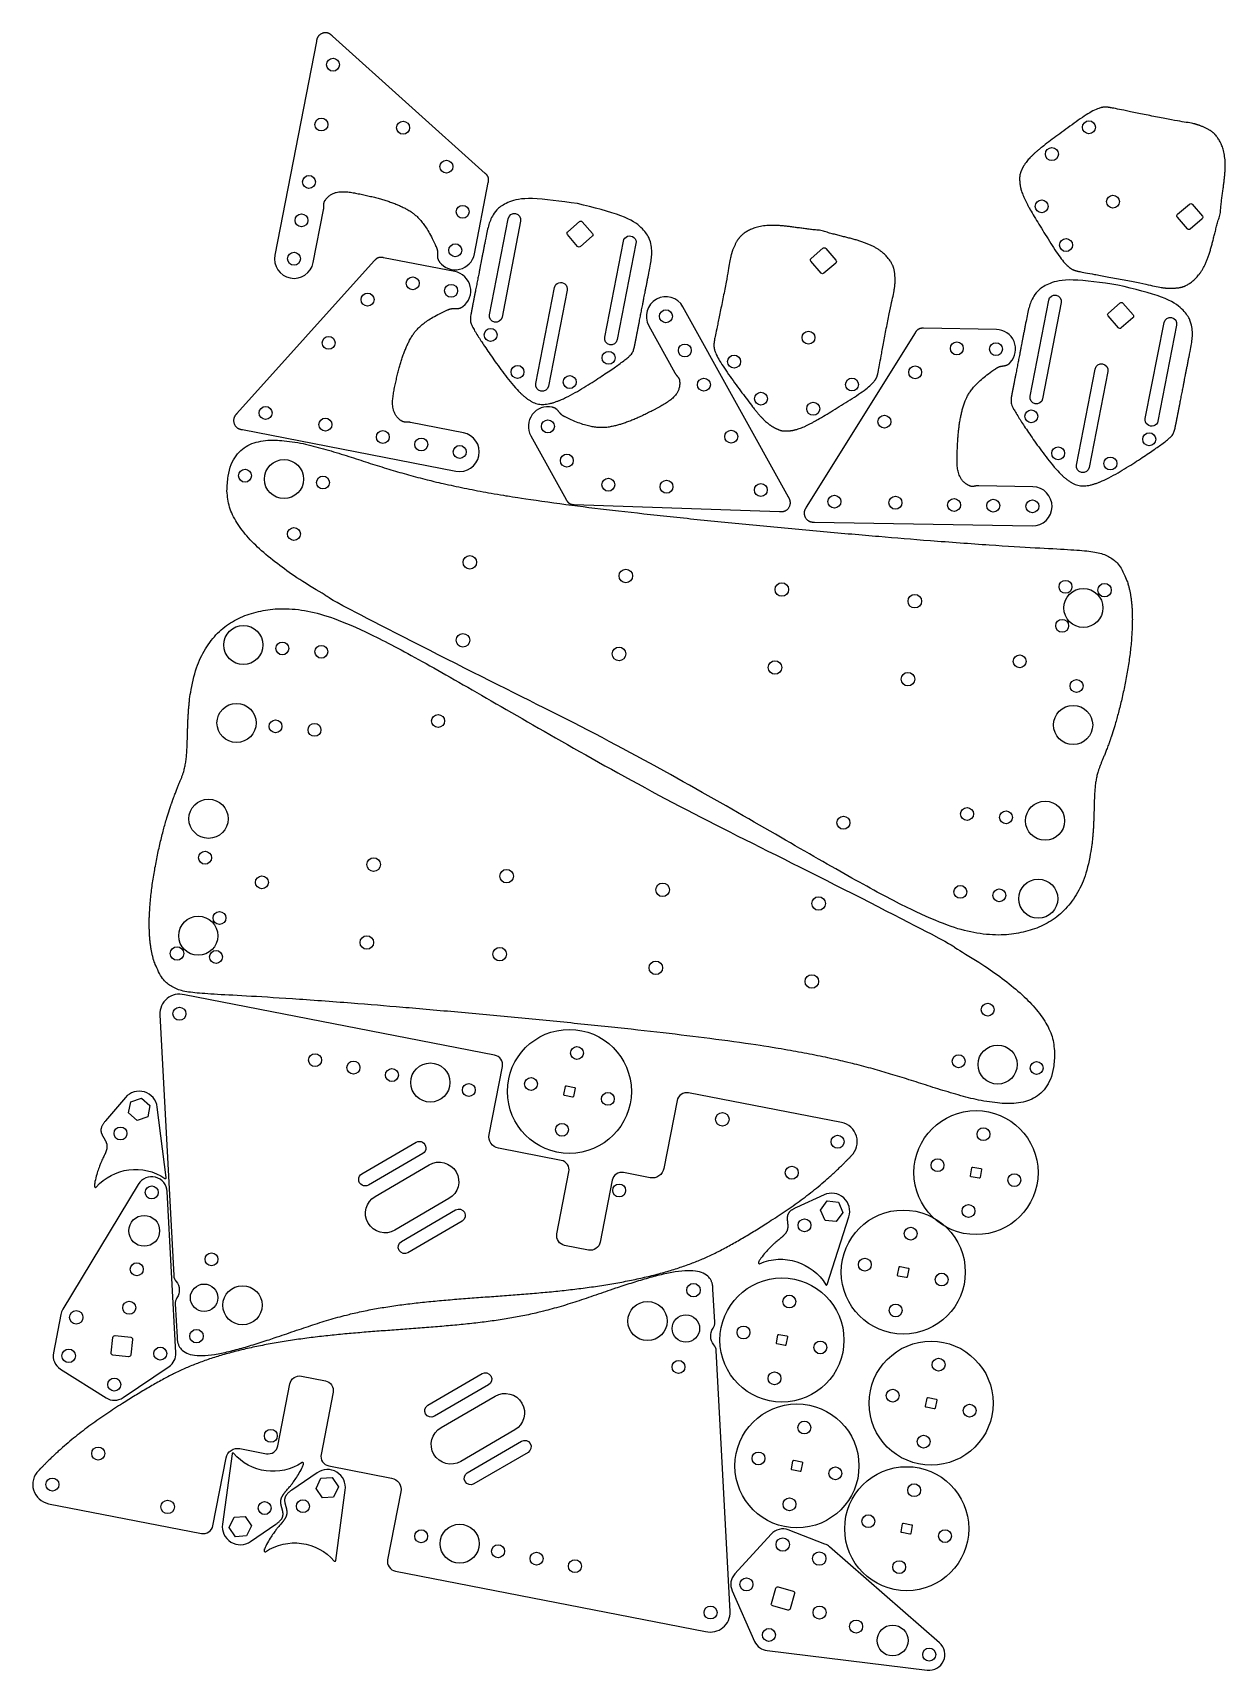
# Model space of a CAD drawing. Header units: inches. Extents: x -7.2 to 8, y -9.4 to 11.5.
import ezdxf

# ---------------------------------------------------------------- set-up
doc = ezdxf.new("R2010")
doc.units = ezdxf.units.IN
doc.header["$MEASUREMENT"] = 0

msp = doc.modelspace()

# ---------------------------------------------------------------- linework, layer by layer
for p, q in [((-1.401, 9.703), (-3.352, 11.457)), ((-2.818, 8.587), (-4.572, 6.636)), ((4.088, 7.666), (2.699, 5.44)), ((-0.264, 5.473), (2.358, 5.383))]:
    msp.add_line(p, q)
for points in [[(-3.558, 11.388), (-4.088, 8.66, 1), (-3.598, 8.564), (-3.466, 9.239)], [(-1.984, 8.571, 0.649788), (-1.539, 8.674), (-1.362, 9.586)], [(-1.686, 8.003, 0.649788), (-1.789, 8.449), (-2.701, 8.626)], [(2.472, 5.569), (1.124, 7.999, 1), (0.687, 7.757), (1.02, 7.156)], [(5.304, 7.288, 0.649788), (5.126, 7.708), (4.197, 7.724)], [(-0.545, 6.715, 0.649788), (-0.82, 6.35), (-0.369, 5.537)], [(-4.503, 6.43), (-1.775, 5.899, 1), (-1.68, 6.39), (-2.355, 6.521)], [(2.803, 5.248), (5.582, 5.2, 1), (5.591, 5.7), (4.903, 5.712)], [(3.272, -2.847, 0.608256), (3.147, -2.421), (1.195, -2.042, 0.414214), (1.048, -2.141), (0.88, -3.007, -0.414214), (0.704, -3.126), (0.366, -3.06, 0.414214), (0.22, -3.159), (0.066, -3.951, -0.414214), (-0.081, -4.05), (-0.387, -3.991, -0.414214), (-0.486, -3.844), (-0.332, -3.052, 0.414214), (-0.431, -2.905), (-1.232, -2.749, -0.414214), (-1.351, -2.574), (-1.182, -1.707, 0.414214), (-1.281, -1.56), (-5.243, -0.79, 0.50875), (-5.555, -1.046), (-5.379, -4.376, 0.163976), (-5.349, -4.451, -0.337014), (-5.338, -4.662, 0.163976), (-5.36, -4.739), (-5.337, -5.163)], [(-6.384, -3.249, 0.391259), (-6.371, -3.247, -0.37639), (-5.491, -3.134, 0.644323), (-5.475, -3.125), (-5.59, -2.223, 0.651019), (-5.996, -2.102), (-6.249, -2.399)], [(2.09, -4.219, 0.391259), (2.103, -4.224, -0.37639), (2.948, -4.493, 0.644323), (2.966, -4.491), (3.243, -3.626, 0.651019), (2.927, -3.345), (2.572, -3.506)], [(-7.102, -6.864, 0.608256), (-6.977, -7.29), (-5.025, -7.67, 0.414214), (-4.878, -7.571), (-4.71, -6.704, -0.414214), (-4.534, -6.586), (-4.196, -6.651, 0.414214), (-4.05, -6.552), (-3.896, -5.76, -0.414214), (-3.749, -5.661), (-3.443, -5.721, -0.414214), (-3.344, -5.867), (-3.498, -6.66, 0.414214), (-3.399, -6.806), (-2.598, -6.962, -0.414214), (-2.479, -7.138), (-2.648, -8.005, 0.414214), (-2.549, -8.151), (1.413, -8.921, 0.50875), (1.725, -8.666), (1.549, -5.335, 0.163976), (1.519, -5.261, -0.337014), (1.508, -5.049, 0.163976), (1.53, -4.973), (1.507, -4.548)], [(-3.725, -6.767, 0.391259), (-3.739, -6.764, -0.37639), (-4.618, -6.646, 0.644323), (-4.635, -6.651), (-4.758, -7.551, 0.651019), (-4.397, -7.773), (-4.076, -7.552)], [(-4.221, -7.901, 0.391259), (-4.208, -7.903, -0.37639), (-3.329, -8.022, 0.644323), (-3.311, -8.017), (-3.189, -7.116, 0.651019), (-3.549, -6.894), (-3.871, -7.116)]]:
    msp.add_lwpolyline(points, format="xyb")
for points in [[(7.439, 9.181), (7.591, 9.311, -0.414214), (7.626, 9.309), (7.757, 9.157, -0.414214), (7.754, 9.122), (7.602, 8.991, -0.414214), (7.567, 8.994), (7.437, 9.145, -0.414214)], [(-1.187, 7.866, -1), (-1.348, 7.897), (-1.11, 9.124, -1), (-0.949, 9.093)], [(-0.197, 9.088, -0.414214), (-0.162, 9.086), (-0.031, 8.934, -0.414214), (-0.034, 8.899), (-0.185, 8.768, -0.414214), (-0.221, 8.771), (-0.351, 8.922, -0.414214), (-0.348, 8.958)], [(0.285, 7.579, -1), (0.124, 7.611), (0.363, 8.838, -1), (0.524, 8.806)], [(2.888, 8.43), (2.757, 8.581, -0.414214), (2.76, 8.616), (2.912, 8.747, -0.414214), (2.947, 8.744), (3.077, 8.593, -0.414214), (3.075, 8.557), (2.923, 8.427, -0.414214)], [(-0.755, 7.017), (-0.517, 8.244, -1), (-0.356, 8.213), (-0.594, 6.986, -1)], [(5.955, 8.053), (5.717, 6.825, -1), (5.556, 6.857), (5.794, 8.084, -1)], [(6.684, 7.731), (6.553, 7.882, -0.414214), (6.556, 7.918), (6.707, 8.048, -0.414214), (6.742, 8.046), (6.873, 7.894, -0.414214), (6.87, 7.859), (6.719, 7.728, -0.414214)], [(7.028, 6.571), (7.267, 7.798, -1), (7.428, 7.766), (7.189, 6.539, -1)], [(6.31, 5.946, -1), (6.149, 5.977), (6.387, 7.204, -1), (6.548, 7.173)], [(-0.397, -2.063), (-0.377, -1.96, -0.414214), (-0.365, -1.952), (-0.262, -1.972, -0.414214), (-0.254, -1.984), (-0.274, -2.087, -0.414214), (-0.286, -2.095), (-0.389, -2.075, -0.414214)], [(-2.975, -3.077), (-2.284, -2.674, -1), (-2.2, -2.817), (-2.892, -3.22, -1)], [(-2.807, -3.364), (-2.116, -2.961, -1), (-1.864, -3.393), (-2.555, -3.796, -1)], [(-5.352, -5.362), (-5.461, -3.304, 0.738829), (-5.832, -3.211), (-6.795, -4.806, 0.088067), (-6.82, -4.872), (-6.916, -5.362, 0.309115), (-6.826, -5.57), (-6.244, -5.938, 0.297597), (-6.026, -5.934), (-5.439, -5.539, 0.263447)], [(4.794, -3.101), (4.814, -2.998, -0.414214), (4.826, -2.99), (4.929, -3.01, -0.414214), (4.937, -3.022), (4.917, -3.125, -0.414214), (4.905, -3.133), (4.802, -3.113, -0.414214)], [(-2.471, -3.941), (-1.78, -3.538, -1), (-1.697, -3.681), (-2.388, -4.084, -1)], [(3.873, -4.382, -0.414214), (3.865, -4.371), (3.885, -4.268, -0.414214), (3.897, -4.26), (4, -4.28, -0.414214), (4.008, -4.291), (3.988, -4.395, -0.414214), (3.976, -4.402)], [(-6.155, -5.392, -0.414214), (-6.177, -5.365), (-6.156, -5.165, -0.414214), (-6.129, -5.143), (-5.929, -5.163, -0.414214), (-5.907, -5.191), (-5.928, -5.39, -0.414214), (-5.955, -5.413)], [(2.324, -5.25, -0.414214), (2.317, -5.238), (2.337, -5.135, -0.414214), (2.348, -5.127), (2.451, -5.147, -0.414214), (2.459, -5.159), (2.439, -5.262, -0.414214), (2.428, -5.27)], [(-2.133, -6.031), (-1.442, -5.628, -1), (-1.359, -5.771), (-2.05, -6.174, -1)], [(-1.966, -6.318), (-1.275, -5.915, -1), (-1.023, -6.347), (-1.714, -6.75, -1)], [(4.356, -5.955, -0.414214), (4.364, -5.966), (4.344, -6.069, -0.414214), (4.332, -6.077), (4.229, -6.057, -0.414214), (4.221, -6.046), (4.241, -5.942, -0.414214), (4.253, -5.935)], [(-1.63, -6.895), (-0.938, -6.492, -1), (-0.855, -6.634), (-1.546, -7.037, -1)], [(2.508, -6.847), (2.528, -6.744, -0.414214), (2.539, -6.736), (2.643, -6.756, -0.414214), (2.65, -6.768), (2.63, -6.871, -0.414214), (2.619, -6.879), (2.516, -6.859, -0.414214)], [(2.25, -7.678), (1.786, -8.187, 0.297597), (1.752, -8.403), (2.039, -9.049, 0.263447), (2.198, -9.166), (4.244, -9.416, 0.738829), (4.4, -9.067), (2.996, -7.841, 0.088067), (2.936, -7.805), (2.469, -7.625, 0.309115)], [(3.917, -7.66, -0.414214), (3.909, -7.649), (3.929, -7.546, -0.414214), (3.941, -7.538), (4.044, -7.558, -0.414214), (4.052, -7.569), (4.032, -7.672, -0.414214), (4.02, -7.68)], [(2.253, -8.563), (2.308, -8.37, -0.414214), (2.339, -8.353), (2.532, -8.408, -0.414214), (2.549, -8.439), (2.494, -8.632, -0.414214), (2.463, -8.649), (2.27, -8.594, -0.414214)]]:
    msp.add_lwpolyline(points, format="xyb", close=True)
for points in [[(-5.956, -2.299), (-5.929, -2.158), (-5.792, -2.111), (-5.683, -2.205), (-5.711, -2.347), (-5.847, -2.394)], [(2.879, -3.54), (2.964, -3.423), (3.108, -3.438), (3.166, -3.57), (3.082, -3.687), (2.938, -3.672)], [(-3.337, -7.205), (-3.481, -7.215), (-3.562, -7.095), (-3.499, -6.965), (-3.355, -6.955), (-3.274, -7.075)], [(-4.672, -7.593), (-4.609, -7.463), (-4.465, -7.453), (-4.385, -7.573), (-4.448, -7.702), (-4.592, -7.712)]]:
    msp.add_lwpolyline(points, close=True)
for centre, radius in [((-3.345, 11.091), 0.0825), ((-3.493, 10.327), 0.0825), ((-2.45, 10.286), 0.0825), ((6.308, 10.292), 0.0825), ((-1.897, 9.789), 0.0825), ((5.835, 9.949), 0.0825), ((-3.652, 9.594), 0.0825), ((6.615, 9.342), 0.0825), ((-1.689, 9.212), 0.0825), ((5.705, 9.282), 0.0825), ((-3.748, 9.103), 0.0825), ((-1.784, 8.721), 0.0825), ((6.016, 8.787), 0.0825), ((-3.843, 8.612), 0.0825), ((-2.327, 8.299), 0.0825), ((-2.904, 8.091), 0.0825), ((-1.837, 8.203), 0.0825), ((0.906, 7.878), 0.0825), ((-3.401, 7.538), 0.0825), ((-1.332, 7.64), 0.0825), ((2.727, 7.605), 0.0825), ((4.621, 7.467), 0.0825), ((5.121, 7.458), 0.0825), ((0.174, 7.347), 0.0825), ((1.148, 7.441), 0.0825), ((1.777, 7.299), 0.0825), ((-0.989, 7.167), 0.0825), ((-0.322, 7.037), 0.0825), ((4.089, 7.162), 0.0825), ((1.391, 7.004), 0.0825), ((2.12, 6.825), 0.0825), ((3.282, 7.006), 0.0825), ((-4.206, 6.643), 0.0825), ((2.787, 6.696), 0.0825), ((-3.442, 6.494), 0.0825), ((-0.601, 6.471), 0.0825), ((3.696, 6.531), 0.0825), ((5.572, 6.6), 0.0825), ((-2.709, 6.335), 0.0825), ((-2.218, 6.24), 0.0825), ((1.74, 6.34), 0.0825), ((7.078, 6.307), 0.0825), ((-1.727, 6.145), 0.0825), ((-0.359, 6.034), 0.0825), ((5.915, 6.127), 0.0825), ((6.582, 5.997), 0.0825), ((-4.469, 5.841), 0.0825), ((-3.971, 5.798), 0.25), ((-3.473, 5.754), 0.0825), ((0.171, 5.726), 0.0825), ((0.914, 5.7), 0.0825), ((2.118, 5.659), 0.0825), ((3.058, 5.51), 0.0825), ((3.837, 5.496), 0.0825), ((4.586, 5.467), 0.0825), ((5.086, 5.459), 0.0825), ((5.586, 5.45), 0.0825), ((-3.844, 5.097), 0.0825), ((-1.598, 4.735), 0.0865), ((0.394, 4.561), 0.0865), ((2.386, 4.387), 0.0865), ((6.009, 4.422), 0.0825), ((6.237, 4.152), 0.25), ((6.508, 4.379), 0.086), ((4.084, 4.238), 0.0865), ((5.966, 3.924), 0.0825), ((-4.49, 3.679), 0.25), ((-1.686, 3.739), 0.0865), ((-3.992, 3.635), 0.082), ((-3.494, 3.592), 0.082), ((0.307, 3.565), 0.0865), ((2.299, 3.391), 0.0865), ((5.424, 3.47), 0.0825), ((3.997, 3.242), 0.0865), ((6.15, 3.155), 0.0825), ((-4.577, 2.683), 0.25), ((-4.079, 2.639), 0.082), ((-2.003, 2.708), 0.0825), ((6.106, 2.657), 0.25), ((-3.581, 2.595), 0.082), ((-4.935, 1.459), 0.25), ((5.748, 1.434), 0.25), ((3.173, 1.408), 0.0825), ((4.752, 1.521), 0.082), ((5.25, 1.477), 0.082), ((-4.979, 0.961), 0.0825), ((-2.826, 0.874), 0.0865), ((-4.253, 0.647), 0.0825), ((-1.128, 0.726), 0.0865), ((0.864, 0.552), 0.0865), ((5.661, 0.438), 0.25), ((2.856, 0.377), 0.0865), ((4.665, 0.525), 0.082), ((5.163, 0.481), 0.082), ((-5.066, -0.035), 0.25), ((-4.795, 0.192), 0.0825), ((-5.337, -0.262), 0.086), ((-2.913, -0.122), 0.0865), ((-1.216, -0.27), 0.0865), ((-4.839, -0.306), 0.0825), ((0.777, -0.445), 0.0865), ((2.769, -0.619), 0.0865), ((-5.306, -1.032), 0.0825), ((5.015, -0.98), 0.0825), ((-0.326, -2.024), 0.792), ((-0.23, -1.533), 0.082), ((5.142, -1.681), 0.25), ((-3.574, -1.624), 0.0825), ((-3.084, -1.719), 0.0825), ((-2.102, -1.91), 0.25), ((4.644, -1.638), 0.0825), ((5.64, -1.725), 0.0825), ((-2.593, -1.815), 0.0825), ((-0.816, -1.928), 0.082), ((-1.611, -2.006), 0.0825), ((0.165, -2.119), 0.082), ((1.627, -2.38), 0.086), ((4.866, -3.061), 0.792), ((-6.059, -2.561), 0.0825), ((-0.421, -2.514), 0.082), ((4.961, -2.57), 0.082), ((3.099, -2.667), 0.083), ((4.375, -2.966), 0.082), ((2.513, -3.062), 0.083), ((5.356, -3.157), 0.082), ((-5.66, -3.314), 0.083), ((0.309, -3.289), 0.0825), ((3.937, -4.331), 0.792), ((4.77, -3.552), 0.082), ((-5.756, -3.805), 0.197), ((2.676, -3.734), 0.0825), ((4.032, -3.84), 0.082), ((-4.897, -4.168), 0.0825), ((3.446, -4.236), 0.082), ((-5.851, -4.296), 0.083), ((4.427, -4.427), 0.082), ((-4.992, -4.659), 0.175), ((-4.501, -4.755), 0.25), ((1.258, -4.562), 0.086), ((2.388, -5.199), 0.792), ((-5.947, -4.787), 0.083), ((0.671, -4.957), 0.25), ((2.483, -4.708), 0.082), ((3.841, -4.822), 0.082), ((-6.624, -4.91), 0.086), ((1.162, -5.052), 0.175), ((-5.088, -5.15), 0.086), ((1.897, -5.103), 0.082), ((2.879, -5.294), 0.082), ((4.293, -6.006), 0.792), ((-6.72, -5.401), 0.086), ((-5.551, -5.373), 0.083), ((4.388, -5.515), 0.082), ((1.067, -5.543), 0.0825), ((2.293, -5.689), 0.082), ((-6.138, -5.768), 0.083), ((3.802, -5.91), 0.082), ((2.579, -6.807), 0.792), ((4.784, -6.101), 0.082), ((2.674, -6.317), 0.082), ((-4.139, -6.423), 0.0825), ((4.197, -6.497), 0.082), ((-6.343, -6.649), 0.083), ((2.088, -6.712), 0.082), ((3.07, -6.903), 0.082), ((3.981, -7.609), 0.792), ((-6.929, -7.045), 0.083), ((4.076, -7.118), 0.082), ((-5.457, -7.331), 0.086), ((-4.218, -7.346), 0.0825), ((-3.729, -7.322), 0.0825), ((2.484, -7.298), 0.082), ((3.49, -7.514), 0.082), ((-2.219, -7.706), 0.0825), ((-1.728, -7.801), 0.25), ((2.398, -7.812), 0.086), ((4.471, -7.704), 0.082), ((-1.237, -7.897), 0.0825), ((-0.746, -7.992), 0.0825), ((2.864, -7.991), 0.086), ((-0.256, -8.088), 0.0825), ((3.885, -8.1), 0.082), ((1.934, -8.321), 0.083), ((1.476, -8.68), 0.0825), ((2.868, -8.68), 0.083), ((3.335, -8.859), 0.083), ((2.222, -8.967), 0.083), ((3.801, -9.038), 0.197), ((4.268, -9.217), 0.083)]:
    msp.add_circle(centre, radius)
for points in [[(-3.352, 11.457), (-3.377, 11.48), (-3.428, 11.526), (-3.539, 11.488), (-3.552, 11.421), (-3.558, 11.388)], [(-1.362, 9.586), (-1.359, 9.602), (-1.352, 9.634), (-1.364, 9.67), (-1.389, 9.692), (-1.401, 9.703)], [(-3.443, 9.362), (-3.341, 9.507), (-3.044, 9.45), (-2.705, 9.384), (-2.409, 9.269), (-2.184, 9.117), (-2.03, 8.769)], [(-3.466, 9.239), (-3.463, 9.255), (-3.458, 9.285), (-3.469, 9.321), (-3.452, 9.349), (-3.443, 9.362)], [(-0.225, 9.317), (-1.046, 9.476), (-1.338, 9.168), (-1.355, 9.081), (-1.466, 8.511), (-1.495, 8.362), (-1.543, 8.118), (-1.57, 7.977), (-1.601, 7.819), (-1.59, 7.758), (-1.213, 7.193), (-0.894, 6.79), (-0.722, 6.756)], [(-0.722, 6.756), (-0.551, 6.723), (-0.104, 6.977), (0.457, 7.36), (0.49, 7.412), (0.521, 7.571), (0.548, 7.711), (0.595, 7.956), (0.625, 8.105), (0.735, 8.674), (0.752, 8.762), (0.597, 9.157), (-0.225, 9.317)], [(-2.701, 8.626), (-2.717, 8.629), (-2.749, 8.635), (-2.785, 8.623), (-2.807, 8.599), (-2.818, 8.587)], [(-2.03, 8.769), (-2.019, 8.746), (-1.999, 8.699), (-2.026, 8.639), (-2, 8.592), (-1.984, 8.571)], [(6.679, 8.277), (5.858, 8.436), (5.566, 8.128), (5.549, 8.041), (5.438, 7.471), (5.409, 7.322), (5.362, 7.078), (5.334, 6.937), (5.303, 6.779), (5.315, 6.718), (5.691, 6.153), (6.01, 5.75), (6.182, 5.716)], [(6.182, 5.716), (6.353, 5.683), (6.8, 5.937), (7.361, 6.32), (7.394, 6.372), (7.425, 6.531), (7.452, 6.671), (7.5, 6.916), (7.529, 7.065), (7.639, 7.634), (7.656, 7.722), (7.501, 8.117), (6.679, 8.277)], [(-2.477, 6.545), (-2.622, 6.647), (-2.565, 6.944), (-2.499, 7.282), (-2.384, 7.578), (-2.233, 7.803), (-1.884, 7.958)], [(-1.884, 7.958), (-1.861, 7.968), (-1.814, 7.989), (-1.754, 7.962), (-1.707, 7.988), (-1.686, 8.003)], [(4.197, 7.724), (4.18, 7.725), (4.147, 7.725), (4.114, 7.707), (4.097, 7.68), (4.088, 7.666)], [(1.02, 7.156), (1.028, 7.142), (1.043, 7.115), (1.074, 7.095), (1.08, 7.063), (1.081, 7.046)], [(4.778, 5.714), (4.617, 5.789), (4.623, 6.091), (4.629, 6.436), (4.691, 6.748), (4.801, 6.996), (5.117, 7.208)], [(5.117, 7.208), (5.138, 7.223), (5.181, 7.251), (5.244, 7.235), (5.286, 7.268), (5.304, 7.288)], [(1.081, 7.046), (1.096, 6.87), (0.832, 6.723), (0.53, 6.556), (0.23, 6.454), (-0.04, 6.425), (-0.382, 6.592)], [(-0.382, 6.592), (-0.405, 6.604), (-0.451, 6.626), (-0.469, 6.69), (-0.519, 6.709), (-0.545, 6.715)], [(-4.572, 6.636), (-4.595, 6.611), (-4.641, 6.56), (-4.604, 6.449), (-4.537, 6.436), (-4.503, 6.43)], [(-2.355, 6.521), (-2.37, 6.524), (-2.401, 6.53), (-2.436, 6.519), (-2.464, 6.536), (-2.477, 6.545)], [(-4.699, 5.646), (-4.699, 4.649), (-0.505, 3.11), (4.117, 0.008), (5.114, -0.079), (5.939, 0.044), (6.451, 0.87), (6.311, 2.137), (6.56, 2.116), (7.068, 4.33), (6.558, 4.96), (6.169, 4.835), (1.597, 5.235), (-1.882, 5.615), (-2.888, 5.985), (-4.699, 6.642), (-4.699, 5.646)], [(4.903, 5.712), (4.888, 5.712), (4.856, 5.713), (4.823, 5.695), (4.793, 5.707), (4.778, 5.714)], [(-0.369, 5.537), (-0.361, 5.523), (-0.345, 5.494), (-0.313, 5.475), (-0.281, 5.474), (-0.264, 5.473)], [(2.358, 5.383), (2.392, 5.382), (2.46, 5.38), (2.521, 5.479), (2.488, 5.539), (2.472, 5.569)], [(2.699, 5.44), (2.681, 5.411), (2.645, 5.353), (2.701, 5.25), (2.769, 5.249), (2.803, 5.248)], [(5.87, -1.529), (5.87, -0.533), (1.675, 1.006), (-2.947, 4.108), (-3.943, 4.196), (-4.768, 4.073), (-5.281, 3.246), (-5.141, 1.979), (-5.39, 2.001), (-5.897, -0.213), (-5.388, -0.844), (-4.998, -0.719), (-0.427, -1.119), (3.053, -1.499), (4.059, -1.869), (5.87, -2.525), (5.87, -1.529)], [(-6.249, -2.399), (-6.302, -2.46), (-6.328, -2.538), (-6.269, -2.616), (-6.219, -2.707), (-6.239, -2.788), (-6.289, -2.893), (-6.323, -2.947), (-6.41, -3.229), (-6.384, -3.249)], [(-5.337, -5.163), (-5.333, -5.234), (-5.314, -5.594), (-3.964, -5.143), (-3.061, -4.779), (-1.578, -4.652), (-0.123, -4.578), (1.28, -4.288), (1.982, -3.836), (2.841, -3.317), (3.228, -2.89), (3.272, -2.847)], [(2.572, -3.506), (2.498, -3.539), (2.441, -3.599), (2.462, -3.695), (2.469, -3.798), (2.416, -3.863), (2.327, -3.937), (2.273, -3.972), (2.075, -4.191), (2.09, -4.219)], [(1.507, -4.548), (1.503, -4.478), (1.484, -4.117), (0.133, -4.568), (-0.769, -4.932), (-2.252, -5.059), (-3.707, -5.134), (-5.11, -5.424), (-5.812, -5.876), (-6.671, -6.395), (-7.058, -6.822), (-7.102, -6.864)], [(-4.076, -7.552), (-4.009, -7.507), (-3.964, -7.439), (-4, -7.348), (-4.025, -7.247), (-3.985, -7.174), (-3.909, -7.085), (-3.863, -7.042), (-3.706, -6.792), (-3.725, -6.767)], [(-3.871, -7.116), (-3.937, -7.16), (-3.983, -7.229), (-3.946, -7.32), (-3.922, -7.42), (-3.962, -7.494), (-4.037, -7.582), (-4.084, -7.625), (-4.241, -7.876), (-4.221, -7.901)]]:
    msp.add_open_spline(points, degree=4)
for points, knots in [([(7.985, 9.185), (8.007, 9.53), (8.124, 9.867), (7.981, 10.154), (7.854, 10.263), (7.646, 10.351), (7.528, 10.348), (6.703, 10.519), (6.548, 10.551), (6.421, 10.57), (5.83, 10.131), (5.545, 9.927), (5.464, 9.808), (5.425, 9.683)], [0, 0, 0, 0, 0, 0.215302, 0.274806, 0.331261, 0.407893, 0.487757, 0.565385, 0.653204, 0.732556, 0.813705, 1, 1, 1, 1, 1]), ([(5.425, 9.683), (5.415, 9.552), (5.445, 9.411), (5.633, 9.115), (6.016, 8.487), (6.14, 8.456), (6.297, 8.428), (7.126, 8.278), (7.233, 8.231), (7.46, 8.234), (7.618, 8.288), (7.858, 8.5), (7.877, 8.857), (7.985, 9.185)], [0, 0, 0, 0, 0, 0.186295, 0.267444, 0.346796, 0.434615, 0.512243, 0.592107, 0.668739, 0.725194, 0.784698, 1, 1, 1, 1, 1]), ([(2.884, 8.975), (2.539, 8.998), (2.202, 9.114), (1.915, 8.971), (1.806, 8.844), (1.718, 8.636), (1.721, 8.518), (1.55, 7.694), (1.517, 7.538), (1.499, 7.411), (1.938, 6.821), (2.142, 6.536), (2.261, 6.455), (2.386, 6.415)], [0, 0, 0, 0, 0, 0.215302, 0.274806, 0.331261, 0.407893, 0.487757, 0.565385, 0.653204, 0.732556, 0.813705, 1, 1, 1, 1, 1]), ([(2.386, 6.415), (2.517, 6.405), (2.658, 6.435), (2.953, 6.623), (3.582, 7.006), (3.612, 7.131), (3.64, 7.287), (3.791, 8.116), (3.838, 8.224), (3.834, 8.45), (3.78, 8.609), (3.568, 8.849), (3.212, 8.867), (2.884, 8.975)], [0, 0, 0, 0, 0, 0.186295, 0.267444, 0.346796, 0.434615, 0.512243, 0.592107, 0.668739, 0.725194, 0.784698, 1, 1, 1, 1, 1])]:
    msp.add_open_spline(points, degree=4, knots=knots)

doc.saveas('drawing.dxf')
